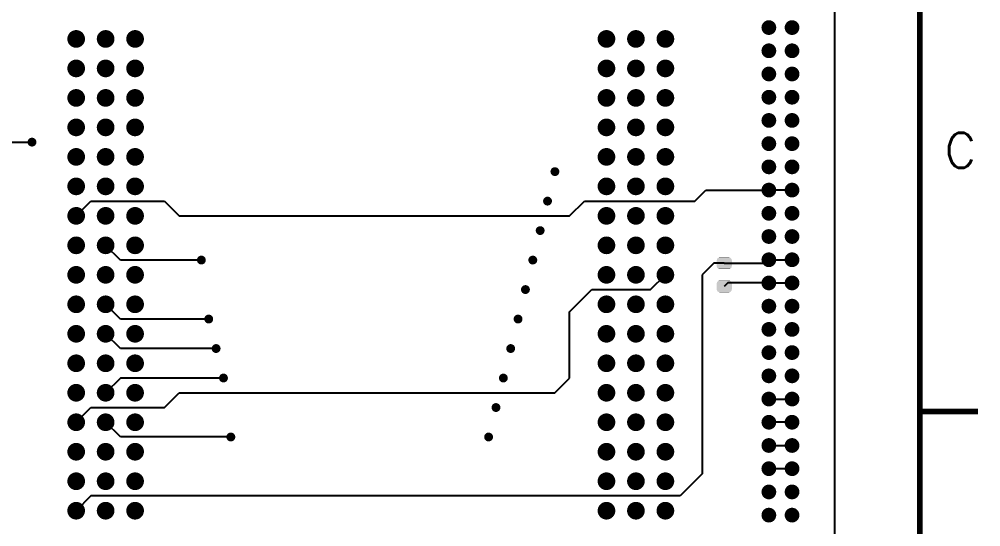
# Model space of a CAD drawing. Extents: x 295 to 953, y 10 to 290.
# Drawn here: x 804.3 to 887.2, y 140.1 to 183.8 of the extents above; entities that cross this region are included whole.
import ezdxf
from ezdxf.enums import TextEntityAlignment as Align

# ---------------------------------------------------------------- set-up
doc = ezdxf.new("R2010")
doc.units = 0
doc.header["$LTSCALE"] = 5
doc.header["$MEASUREMENT"] = 0
doc.layers.get('0').update_dxf_attribs({"linetype": 'CONTINUOUS', "lineweight": 25})
for name, color, linetype in [('DV-ABPB-A4_BOT', 7, 'CONTINUOUS'), ('문자', 4, 'CONTINUOUS'), ('테두리', 3, 'CONTINUOUS')]:
    doc.layers.add(name, color=color, linetype=linetype)
doc.styles.get("Standard").update_dxf_attribs({"font": 'simplex.shx'})

# ---------------------------------------------------------------- blocks, each defined once
blk = doc.blocks.new('C')
at = {"layer": '테두리'}
blk.add_line((405, 285), (405, 15), dxfattribs=at)
at = {"layer": '테두리', "const_width": 0.5}
for points in [[(15, 285), (15, 15), (405, 15), (405, 285), (15, 285)], [(410, 150), (405, 150)]]:
    blk.add_lwpolyline(points, dxfattribs=at)
at = {"layer": '문자'}
blk.add_text('C', height=3, dxfattribs=at).set_placement((408.5, 172.5), align=Align.MIDDLE)

msp = doc.modelspace()

# ---------------------------------------------------------------- linework, layer by layer
at = {"color": 7}
for points, const_width in [([(869.274, 183.071, -1), (868.639, 183.071, -1)], 0.635), ([(871.275, 183.071, -1), (870.64, 183.071, -1)], 0.635), ([(809.617, 182.093, -1), (808.855, 182.093, -1)], 0.762), ([(812.157, 182.093, -1), (811.395, 182.093, -1)], 0.762), ([(814.697, 182.093, -1), (813.935, 182.093, -1)], 0.762), ([(855.337, 182.093, -1), (854.575, 182.093, -1)], 0.762), ([(857.877, 182.093, -1), (857.115, 182.093, -1)], 0.762), ([(860.417, 182.093, -1), (859.655, 182.093, -1)], 0.762), ([(869.274, 181.072, -1), (868.639, 181.072, -1)], 0.635), ([(871.275, 181.072, -1), (870.64, 181.072, -1)], 0.635), ([(809.617, 179.553, -1), (808.855, 179.553, -1)], 0.762), ([(812.157, 179.553, -1), (811.395, 179.553, -1)], 0.762), ([(814.697, 179.553, -1), (813.935, 179.553, -1)], 0.762), ([(855.337, 179.553, -1), (854.575, 179.553, -1)], 0.762), ([(857.877, 179.553, -1), (857.115, 179.553, -1)], 0.762), ([(860.417, 179.553, -1), (859.655, 179.553, -1)], 0.762), ([(869.274, 179.073, -1), (868.639, 179.073, -1)], 0.635), ([(871.275, 179.073, -1), (870.64, 179.073, -1)], 0.635), ([(809.617, 177.013, -1), (808.855, 177.013, -1)], 0.762), ([(812.157, 177.013, -1), (811.395, 177.013, -1)], 0.762), ([(814.697, 177.013, -1), (813.935, 177.013, -1)], 0.762), ([(855.337, 177.013, -1), (854.575, 177.013, -1)], 0.762), ([(857.877, 177.013, -1), (857.115, 177.013, -1)], 0.762), ([(860.417, 177.013, -1), (859.655, 177.013, -1)], 0.762), ([(869.274, 177.072, -1), (868.639, 177.072, -1)], 0.635), ([(871.275, 177.072, -1), (870.64, 177.072, -1)], 0.635), ([(809.617, 174.473, -1), (808.855, 174.473, -1)], 0.762), ([(812.157, 174.473, -1), (811.395, 174.473, -1)], 0.762), ([(814.697, 174.473, -1), (813.935, 174.473, -1)], 0.762), ([(855.337, 174.473, -1), (854.575, 174.473, -1)], 0.762), ([(857.877, 174.473, -1), (857.115, 174.473, -1)], 0.762), ([(860.417, 174.473, -1), (859.655, 174.473, -1)], 0.762), ([(869.274, 175.073, -1), (868.639, 175.073, -1)], 0.635), ([(871.275, 175.073, -1), (870.64, 175.073, -1)], 0.635), ([(805.616, 173.203, -1), (805.235, 173.203, -1)], 0.381), ([(869.274, 173.071, -1), (868.639, 173.071, -1)], 0.635), ([(871.275, 173.071, -1), (870.64, 173.071, -1)], 0.635), ([(809.617, 171.933, -1), (808.855, 171.933, -1)], 0.762), ([(812.157, 171.933, -1), (811.395, 171.933, -1)], 0.762), ([(814.697, 171.933, -1), (813.935, 171.933, -1)], 0.762), ([(855.337, 171.933, -1), (854.575, 171.933, -1)], 0.762), ([(857.877, 171.933, -1), (857.115, 171.933, -1)], 0.762), ([(860.417, 171.933, -1), (859.655, 171.933, -1)], 0.762), ([(869.274, 171.072, -1), (868.639, 171.072, -1)], 0.635), ([(871.275, 171.072, -1), (870.64, 171.072, -1)], 0.635), ([(850.701, 170.663, -1), (850.32, 170.663, -1)], 0.381), ([(809.617, 169.393, -1), (808.855, 169.393, -1)], 0.762), ([(812.157, 169.393, -1), (811.395, 169.393, -1)], 0.762), ([(814.697, 169.393, -1), (813.935, 169.393, -1)], 0.762), ([(855.337, 169.393, -1), (854.575, 169.393, -1)], 0.762), ([(857.877, 169.393, -1), (857.115, 169.393, -1)], 0.762), ([(860.417, 169.393, -1), (859.655, 169.393, -1)], 0.762), ([(869.274, 169.073, -1), (868.639, 169.073, -1)], 0.635), ([(871.275, 169.073, -1), (870.64, 169.073, -1)], 0.635), ([(850.066, 168.123, -1), (849.685, 168.123, -1)], 0.381), ([(809.617, 166.853, -1), (808.855, 166.853, -1)], 0.762), ([(812.157, 166.853, -1), (811.395, 166.853, -1)], 0.762), ([(814.697, 166.853, -1), (813.935, 166.853, -1)], 0.762), ([(855.337, 166.853, -1), (854.575, 166.853, -1)], 0.762), ([(857.877, 166.853, -1), (857.115, 166.853, -1)], 0.762), ([(860.417, 166.853, -1), (859.655, 166.853, -1)], 0.762), ([(869.274, 167.072, -1), (868.639, 167.072, -1)], 0.635), ([(871.275, 167.072, -1), (870.64, 167.072, -1)], 0.635), ([(849.431, 165.583, -1), (849.05, 165.583, -1)], 0.381), ([(809.617, 164.313, -1), (808.855, 164.313, -1)], 0.762), ([(812.157, 164.313, -1), (811.395, 164.313, -1)], 0.762), ([(814.697, 164.313, -1), (813.935, 164.313, -1)], 0.762), ([(855.337, 164.313, -1), (854.575, 164.313, -1)], 0.762), ([(857.877, 164.313, -1), (857.115, 164.313, -1)], 0.762), ([(860.417, 164.313, -1), (859.655, 164.313, -1)], 0.762), ([(869.274, 165.073, -1), (868.639, 165.073, -1)], 0.635), ([(871.275, 165.073, -1), (870.64, 165.073, -1)], 0.635), ([(820.221, 163.043, -1), (819.84, 163.043, -1)], 0.381), ([(848.796, 163.043, -1), (848.415, 163.043, -1)], 0.381), ([(869.274, 163.071, -1), (868.639, 163.071, -1)], 0.635), ([(871.275, 163.071, -1), (870.64, 163.071, -1)], 0.635), ([(809.617, 161.773, -1), (808.855, 161.773, -1)], 0.762), ([(812.157, 161.773, -1), (811.395, 161.773, -1)], 0.762), ([(814.697, 161.773, -1), (813.935, 161.773, -1)], 0.762), ([(855.337, 161.773, -1), (854.575, 161.773, -1)], 0.762), ([(857.877, 161.773, -1), (857.115, 161.773, -1)], 0.762), ([(860.417, 161.773, -1), (859.655, 161.773, -1)], 0.762), ([(869.274, 161.072, -1), (868.639, 161.072, -1)], 0.635), ([(871.275, 161.072, -1), (870.64, 161.072, -1)], 0.635), ([(848.161, 160.503, -1), (847.78, 160.503, -1)], 0.381), ([(809.617, 159.233, -1), (808.855, 159.233, -1)], 0.762), ([(812.157, 159.233, -1), (811.395, 159.233, -1)], 0.762), ([(814.697, 159.233, -1), (813.935, 159.233, -1)], 0.762), ([(855.337, 159.233, -1), (854.575, 159.233, -1)], 0.762), ([(857.877, 159.233, -1), (857.115, 159.233, -1)], 0.762), ([(860.417, 159.233, -1), (859.655, 159.233, -1)], 0.762), ([(869.274, 159.073, -1), (868.639, 159.073, -1)], 0.635), ([(871.275, 159.073, -1), (870.64, 159.073, -1)], 0.635), ([(820.856, 157.963, -1), (820.475, 157.963, -1)], 0.381), ([(847.526, 157.963, -1), (847.145, 157.963, -1)], 0.381), ([(869.274, 157.072, -1), (868.639, 157.072, -1)], 0.635), ([(871.275, 157.072, -1), (870.64, 157.072, -1)], 0.635), ([(809.617, 156.693, -1), (808.855, 156.693, -1)], 0.762), ([(812.157, 156.693, -1), (811.395, 156.693, -1)], 0.762), ([(814.697, 156.693, -1), (813.935, 156.693, -1)], 0.762), ([(855.337, 156.693, -1), (854.575, 156.693, -1)], 0.762), ([(857.877, 156.693, -1), (857.115, 156.693, -1)], 0.762), ([(860.417, 156.693, -1), (859.655, 156.693, -1)], 0.762), ([(821.491, 155.423, -1), (821.11, 155.423, -1)], 0.381), ([(846.891, 155.423, -1), (846.51, 155.423, -1)], 0.381), ([(869.274, 155.073, -1), (868.639, 155.073, -1)], 0.635), ([(871.275, 155.073, -1), (870.64, 155.073, -1)], 0.635), ([(809.617, 154.153, -1), (808.855, 154.153, -1)], 0.762), ([(812.157, 154.153, -1), (811.395, 154.153, -1)], 0.762), ([(814.697, 154.153, -1), (813.935, 154.153, -1)], 0.762), ([(855.337, 154.153, -1), (854.575, 154.153, -1)], 0.762), ([(857.877, 154.153, -1), (857.115, 154.153, -1)], 0.762), ([(860.417, 154.153, -1), (859.655, 154.153, -1)], 0.762), ([(869.274, 153.071, -1), (868.639, 153.071, -1)], 0.635), ([(871.275, 153.071, -1), (870.64, 153.071, -1)], 0.635), ([(822.126, 152.883, -1), (821.745, 152.883, -1)], 0.381), ([(846.256, 152.883, -1), (845.875, 152.883, -1)], 0.381), ([(809.617, 151.613, -1), (808.855, 151.613, -1)], 0.762), ([(812.157, 151.613, -1), (811.395, 151.613, -1)], 0.762), ([(814.697, 151.613, -1), (813.935, 151.613, -1)], 0.762), ([(855.337, 151.613, -1), (854.575, 151.613, -1)], 0.762), ([(857.877, 151.613, -1), (857.115, 151.613, -1)], 0.762), ([(860.417, 151.613, -1), (859.655, 151.613, -1)], 0.762), ([(869.274, 151.072, -1), (868.639, 151.072, -1)], 0.635), ([(871.275, 151.072, -1), (870.64, 151.072, -1)], 0.635), ([(845.621, 150.343, -1), (845.24, 150.343, -1)], 0.381), ([(809.617, 149.073, -1), (808.855, 149.073, -1)], 0.762), ([(812.157, 149.073, -1), (811.395, 149.073, -1)], 0.762), ([(814.697, 149.073, -1), (813.935, 149.073, -1)], 0.762), ([(855.337, 149.073, -1), (854.575, 149.073, -1)], 0.762), ([(857.877, 149.073, -1), (857.115, 149.073, -1)], 0.762), ([(860.417, 149.073, -1), (859.655, 149.073, -1)], 0.762), ([(869.274, 149.073, -1), (868.639, 149.073, -1)], 0.635), ([(871.275, 149.073, -1), (870.64, 149.073, -1)], 0.635), ([(822.761, 147.803, -1), (822.38, 147.803, -1)], 0.381), ([(844.986, 147.803, -1), (844.605, 147.803, -1)], 0.381), ([(869.274, 147.072, -1), (868.639, 147.072, -1)], 0.635), ([(871.275, 147.072, -1), (870.64, 147.072, -1)], 0.635), ([(809.617, 146.533, -1), (808.855, 146.533, -1)], 0.762), ([(812.157, 146.533, -1), (811.395, 146.533, -1)], 0.762), ([(814.697, 146.533, -1), (813.935, 146.533, -1)], 0.762), ([(855.337, 146.533, -1), (854.575, 146.533, -1)], 0.762), ([(857.877, 146.533, -1), (857.115, 146.533, -1)], 0.762), ([(860.417, 146.533, -1), (859.655, 146.533, -1)], 0.762), ([(869.274, 145.073, -1), (868.639, 145.073, -1)], 0.635), ([(871.275, 145.073, -1), (870.64, 145.073, -1)], 0.635), ([(809.617, 143.993, -1), (808.855, 143.993, -1)], 0.762), ([(812.157, 143.993, -1), (811.395, 143.993, -1)], 0.762), ([(814.697, 143.993, -1), (813.935, 143.993, -1)], 0.762), ([(855.337, 143.993, -1), (854.575, 143.993, -1)], 0.762), ([(857.877, 143.993, -1), (857.115, 143.993, -1)], 0.762), ([(860.417, 143.993, -1), (859.655, 143.993, -1)], 0.762), ([(869.274, 143.071, -1), (868.639, 143.071, -1)], 0.635), ([(871.275, 143.071, -1), (870.64, 143.071, -1)], 0.635), ([(809.617, 141.453, -1), (808.855, 141.453, -1)], 0.762), ([(812.157, 141.453, -1), (811.395, 141.453, -1)], 0.762), ([(814.697, 141.453, -1), (813.935, 141.453, -1)], 0.762), ([(855.337, 141.453, -1), (854.575, 141.453, -1)], 0.762), ([(857.877, 141.453, -1), (857.115, 141.453, -1)], 0.762), ([(860.417, 141.453, -1), (859.655, 141.453, -1)], 0.762), ([(869.274, 141.072, -1), (868.639, 141.072, -1)], 0.635), ([(871.275, 141.072, -1), (870.64, 141.072, -1)], 0.635)]:
    msp.add_lwpolyline(points, format="xyb", close=True, dxfattribs=dict(at, const_width=const_width))
for points in [[(865.766, 162.521), (865.766, 163.022), (864.465, 162.521), (864.465, 163.022)], [(865.765, 163.022), (865.762, 163.055), (864.467, 163.022), (864.472, 163.055)], [(865.76, 162.488), (865.765, 162.521), (864.469, 162.488), (864.467, 162.521)], [(865.754, 162.451), (865.76, 162.488), (864.48, 162.451), (864.469, 162.488)], [(865.762, 163.055), (865.751, 163.092), (864.472, 163.055), (864.477, 163.092)], [(865.751, 163.092), (865.742, 163.123), (864.477, 163.092), (864.492, 163.123)], [(865.742, 163.123), (865.721, 163.157), (864.492, 163.123), (864.507, 163.157)], [(865.721, 163.157), (865.704, 163.183), (864.507, 163.157), (864.53, 163.183)], [(865.704, 163.183), (865.674, 163.21), (864.53, 163.183), (864.554, 163.21)], [(865.674, 163.21), (865.651, 163.23), (864.554, 163.21), (864.585, 163.23)], [(865.651, 163.23), (865.611, 163.248), (864.585, 163.23), (864.614, 163.248)], [(865.611, 163.248), (865.586, 163.26), (864.614, 163.248), (864.654, 163.26)], [(865.586, 163.26), (865.532, 163.268), (864.654, 163.26), (864.682, 163.268)], [(865.532, 163.268), (865.516, 163.27), (864.682, 163.268), (864.716, 163.27)], [(865.516, 163.27), (865.516, 163.272), (864.716, 163.27), (864.716, 163.272)], [(865.74, 162.42), (865.754, 162.451), (864.489, 162.42), (864.48, 162.451)], [(865.724, 162.386), (865.74, 162.42), (864.51, 162.386), (864.489, 162.42)], [(865.701, 162.36), (865.724, 162.386), (864.527, 162.36), (864.51, 162.386)], [(865.677, 162.333), (865.701, 162.36), (864.558, 162.333), (864.527, 162.36)], [(865.646, 162.313), (865.677, 162.333), (864.581, 162.313), (864.558, 162.333)], [(865.617, 162.295), (865.646, 162.313), (864.62, 162.295), (864.581, 162.313)], [(865.577, 162.283), (865.617, 162.295), (864.645, 162.283), (864.62, 162.295)], [(865.549, 162.275), (865.577, 162.283), (864.699, 162.275), (864.645, 162.283)], [(865.516, 162.273), (865.549, 162.275), (864.716, 162.273), (864.699, 162.275)], [(865.516, 162.271), (865.516, 162.273), (864.716, 162.271), (864.716, 162.273)], [(865.766, 160.522), (865.766, 161.023), (864.465, 160.522), (864.465, 161.023)], [(865.765, 161.023), (865.762, 161.056), (864.467, 161.023), (864.472, 161.056)], [(865.762, 161.056), (865.751, 161.093), (864.472, 161.056), (864.477, 161.093)], [(865.751, 161.093), (865.742, 161.124), (864.477, 161.093), (864.492, 161.124)], [(865.742, 161.124), (865.721, 161.158), (864.492, 161.124), (864.507, 161.158)], [(865.721, 161.158), (865.704, 161.184), (864.507, 161.158), (864.53, 161.184)], [(865.704, 161.184), (865.674, 161.211), (864.53, 161.184), (864.554, 161.211)], [(865.674, 161.211), (865.651, 161.231), (864.554, 161.211), (864.585, 161.231)], [(865.651, 161.231), (865.611, 161.249), (864.585, 161.231), (864.614, 161.249)], [(865.611, 161.249), (865.586, 161.261), (864.614, 161.249), (864.654, 161.261)], [(865.586, 161.261), (865.532, 161.269), (864.654, 161.261), (864.682, 161.269)], [(865.532, 161.269), (865.516, 161.272), (864.682, 161.269), (864.716, 161.272)], [(865.516, 161.272), (865.516, 161.273), (864.716, 161.272), (864.716, 161.273)], [(865.76, 160.489), (865.765, 160.522), (864.469, 160.489), (864.467, 160.522)], [(865.754, 160.452), (865.76, 160.489), (864.48, 160.452), (864.469, 160.489)], [(865.74, 160.421), (865.754, 160.452), (864.489, 160.421), (864.48, 160.452)], [(865.724, 160.387), (865.74, 160.421), (864.51, 160.387), (864.489, 160.421)], [(865.701, 160.361), (865.724, 160.387), (864.527, 160.361), (864.51, 160.387)], [(865.677, 160.334), (865.701, 160.361), (864.558, 160.334), (864.527, 160.361)], [(865.646, 160.314), (865.677, 160.334), (864.581, 160.314), (864.558, 160.334)], [(865.617, 160.296), (865.646, 160.314), (864.62, 160.296), (864.581, 160.314)], [(865.577, 160.284), (865.617, 160.296), (864.645, 160.284), (864.62, 160.296)], [(865.549, 160.276), (865.577, 160.284), (864.699, 160.276), (864.645, 160.284)], [(865.516, 160.274), (865.549, 160.276), (864.716, 160.274), (864.699, 160.276)], [(865.516, 160.272), (865.516, 160.274), (864.716, 160.272), (864.716, 160.274)]]:
    msp.add_solid(points, dxfattribs=at)
at = {"layer": 'DV-ABPB-A4_BOT', "color": 7}
for p, q in [((874.618, 223.003), (874.618, 98.002)), ((790.186, 173.203), (805.426, 173.203)), ((862.576, 168.123), (863.528, 169.073)), ((863.528, 169.073), (868.956, 169.073)), ((870.958, 169.073), (868.956, 169.073)), ((809.236, 166.853), (810.506, 168.123)), ((810.506, 168.123), (816.856, 168.123)), ((816.856, 168.123), (818.126, 166.853)), ((851.781, 166.853), (853.051, 168.123)), ((853.051, 168.123), (862.576, 168.123)), ((818.126, 166.853), (851.781, 166.853)), ((813.046, 163.043), (811.776, 164.313)), ((820.031, 163.043), (813.046, 163.043)), ((864.211, 162.772), (863.211, 161.773)), ((865.116, 162.772), (864.211, 162.772)), ((865.116, 162.772), (868.656, 162.772)), ((868.656, 162.772), (868.956, 163.071)), ((868.956, 163.071), (870.958, 163.071)), ((858.766, 160.503), (860.036, 161.773)), ((863.211, 161.773), (863.211, 144.628)), ((865.418, 161.072), (865.116, 160.773)), ((868.956, 161.072), (865.418, 161.072)), ((868.956, 161.072), (870.958, 161.072)), ((851.781, 158.598), (853.686, 160.503)), ((853.686, 160.503), (858.766, 160.503)), ((813.046, 157.963), (811.776, 159.233)), ((851.781, 152.883), (851.781, 158.598)), ((820.666, 157.963), (813.046, 157.963)), ((813.046, 155.423), (811.776, 156.693)), ((821.301, 155.423), (813.046, 155.423)), ((813.046, 152.883), (811.776, 151.613)), ((821.936, 152.883), (813.046, 152.883)), ((850.511, 151.613), (851.781, 152.883)), ((816.856, 150.343), (818.126, 151.613)), ((818.126, 151.613), (850.511, 151.613)), ((868.956, 151.072), (870.958, 151.072)), ((809.236, 149.073), (810.506, 150.343)), ((810.506, 150.343), (816.856, 150.343)), ((813.046, 147.803), (811.776, 149.073)), ((870.958, 149.073), (868.956, 149.073)), ((822.571, 147.803), (813.046, 147.803)), ((868.956, 147.072), (870.958, 147.072)), ((863.211, 144.628), (861.306, 142.723)), ((870.958, 145.073), (868.956, 145.073)), ((810.506, 142.723), (809.236, 141.453)), ((861.306, 142.723), (810.506, 142.723))]:
    msp.add_line(p, q, dxfattribs=at)

# ---------------------------------------------------------------- block references
msp.add_blockref('C', (476.978, 0))

doc.saveas('drawing.dxf')
